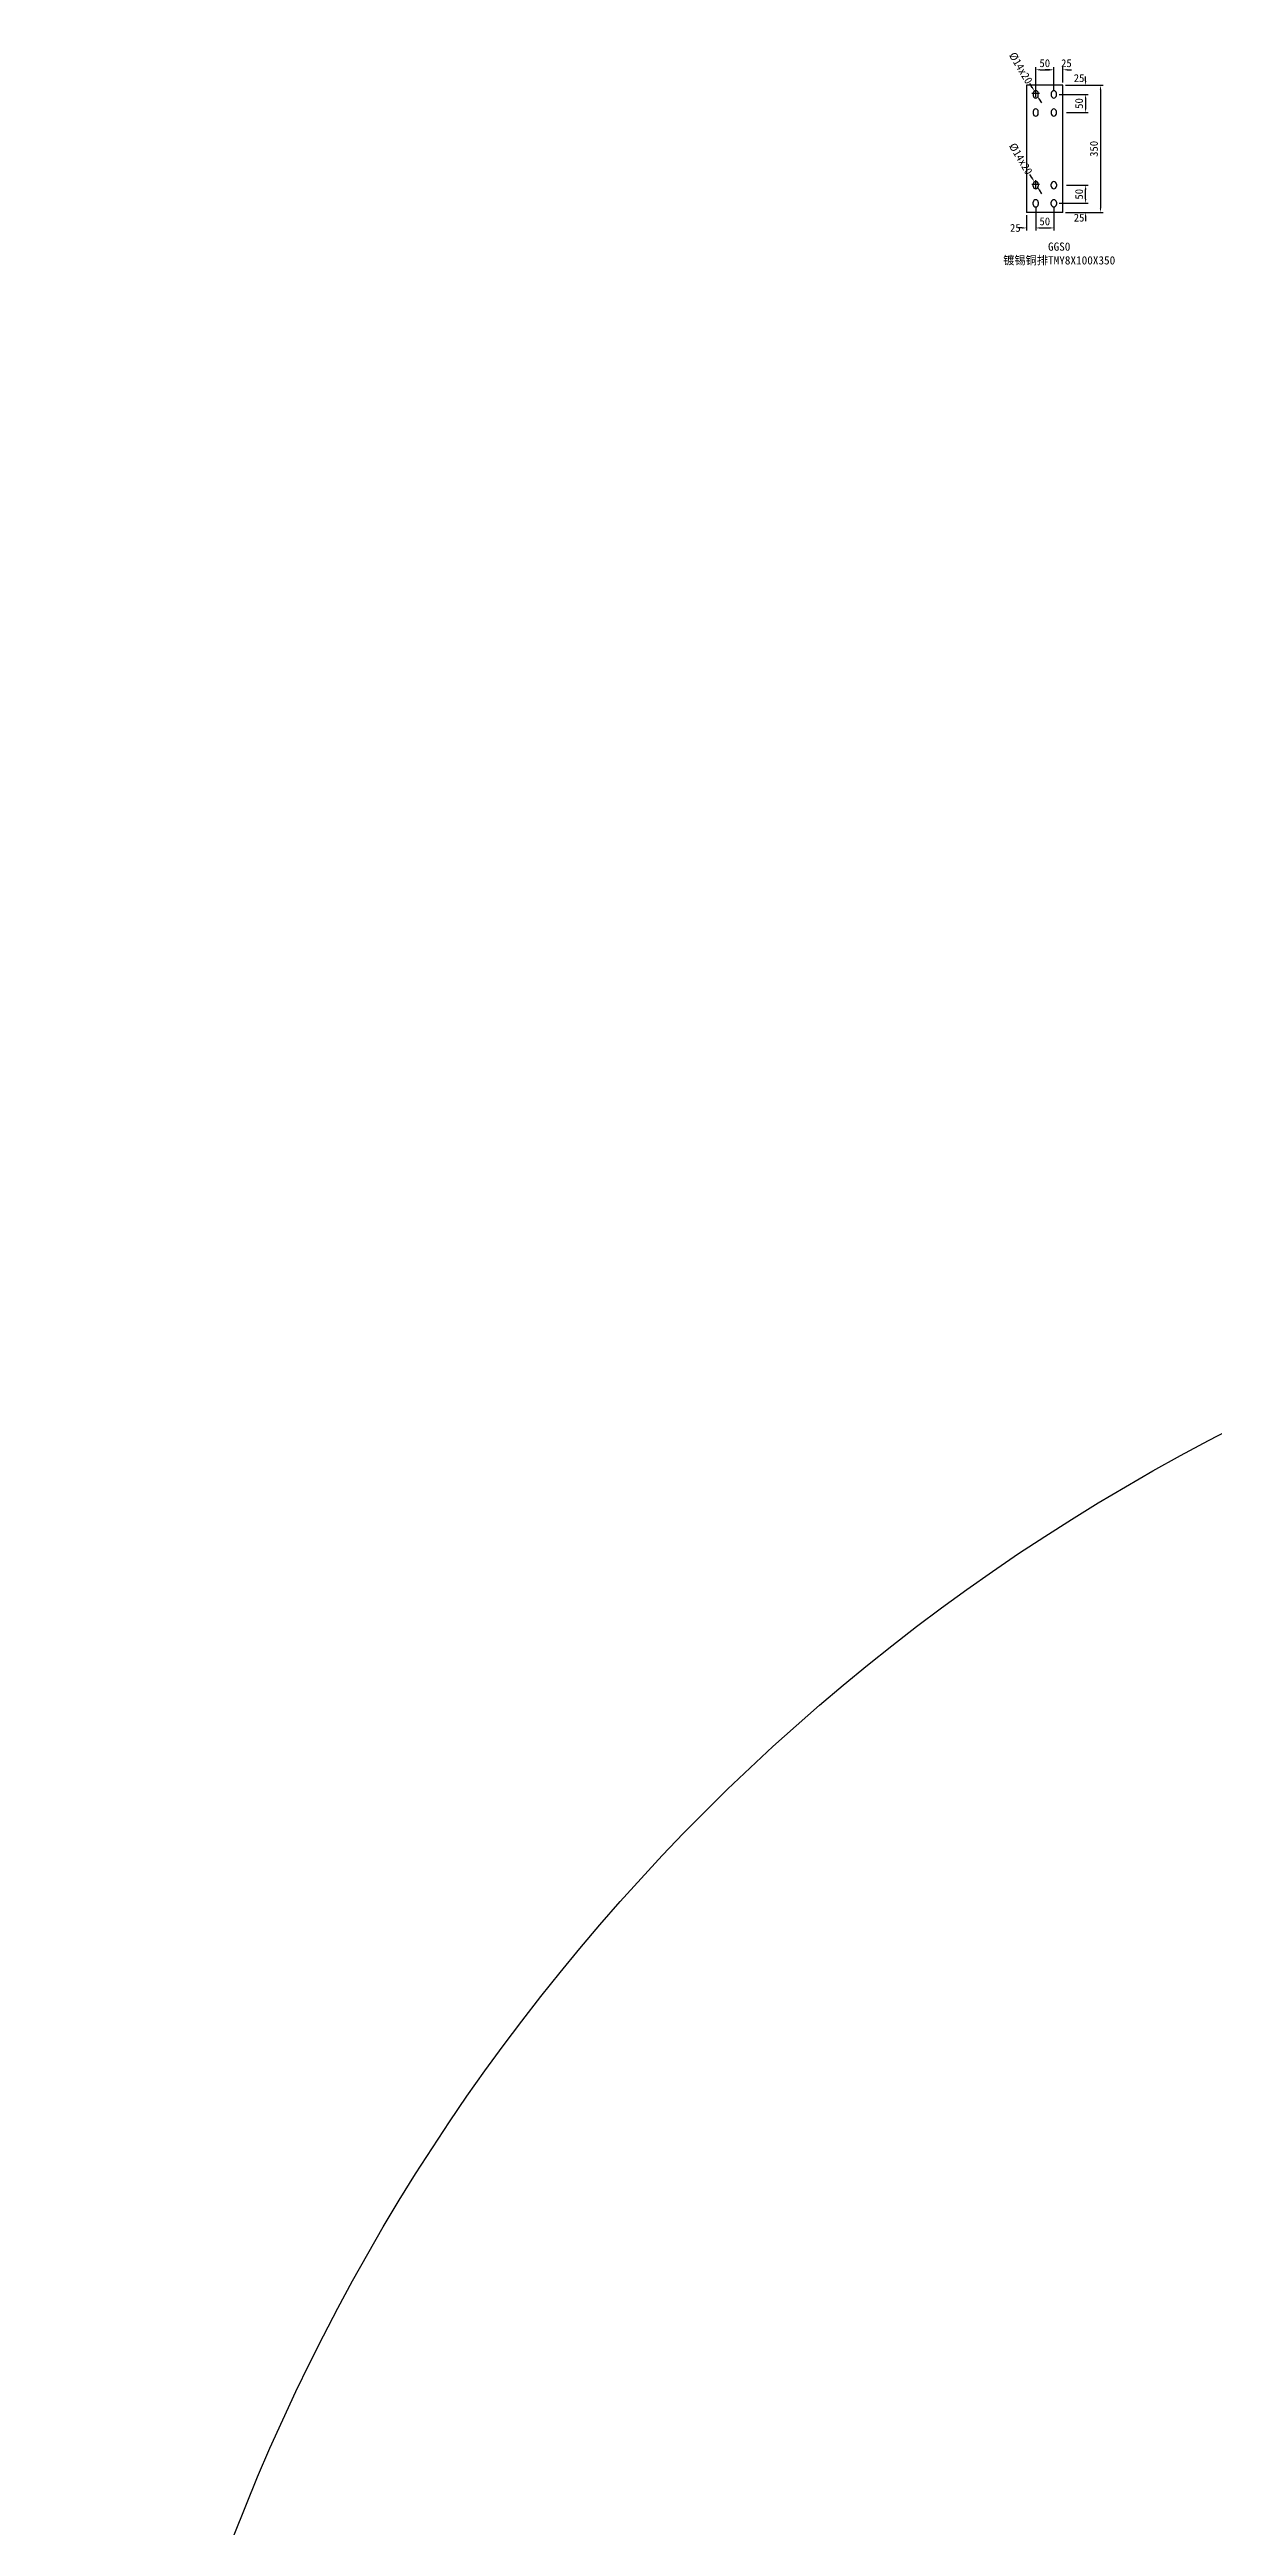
# Model space of a CAD drawing. Extents: x -48968009 to 2588125, y -43922717 to 2.
# Drawn here: x 2428862 to 2432071, y -616850 to -610028 of the extents above; entities that cross this region are included whole.
import ezdxf

# ---------------------------------------------------------------- set-up
doc = ezdxf.new("R2010")
doc.units = 0
doc.header["$LTSCALE"] = 1000
doc.header["$MEASUREMENT"] = 0
doc.layers.get('DEFPOINTS').update_dxf_attribs({"linetype": 'CONTINUOUS'})
for name, color, linetype in [('图层4', 221, 'CONTINUOUS'), ('图层6', 221, 'CONTINUOUS'), ('电气', 4, 'CONTINUOUS')]:
    doc.layers.add(name, color=color, linetype=linetype)
doc.dimstyles.new('NORMAL', dxfattribs={"dimscale": 0.2, "dimtxt": 0.18, "dimasz": 0.18, "dimexe": 0.18, "dimexo": 0.0625, "dimgap": 0.09, "dimtad": 0, "dimtih": 1, "dimtoh": 1, "dimdec": 4, "dimzin": 0, "dimdsep": 46, "dimtxsty": 'Standard', "dimcen": 0.09, "dimadec": 0, "dimazin": 0, "dimtfac": 1, "dimtdec": 4, "dimtofl": 0, "dimtmove": 0, "dimatfit": 3, "dimfxl": 1, "dimtolj": 1, "dimtzin": 0, "dimarcsym": 0})

# ---------------------------------------------------------------- blocks, each defined once
blk = doc.blocks.new('*D2303')
at = {"layer": 'DEFPOINTS', "color": 0}
for p in [(2446054.7, -623461.8), (2446004.7, -623526.6), (2446054.7, -623526.6)]:
    blk.add_point(p, dxfattribs=at)
at = {"layer": '图层4', "lineweight": -2}
for p, q in [((2446004.7, -623519.1), (2446004.7, -623454.6)), ((2446016.7, -623461.8), (2446042.7, -623461.8)), ((2446054.7, -623519.1), (2446054.7, -623454.6))]:
    blk.add_line(p, q, dxfattribs=at)
at = {"layer": '图层4'}
for points in [[(2446016.7, -623459.8), (2446016.7, -623463.8), (2446004.7, -623461.8)], [(2446042.7, -623463.8), (2446042.7, -623459.8), (2446054.7, -623461.8)]]:
    blk.add_solid(points, dxfattribs=at)
at = {"layer": '图层4', "insert": (2446029.7, -623443.8), "char_height": 21.6, "attachment_point": 5}
blk.add_mtext('\\A1;50', dxfattribs=at)
blk = doc.blocks.new('*D2304')
at = {"layer": 'DEFPOINTS', "color": 0}
for p in [(2446079.7, -623461.8), (2446054.7, -623492.9), (2446079.7, -623504.6)]:
    blk.add_point(p, dxfattribs=at)
at = {"layer": '图层4', "lineweight": -2}
for p, q in [((2446042.7, -623461.8), (2446030.7, -623461.8)), ((2446054.7, -623485.4), (2446054.7, -623454.6)), ((2446079.7, -623497.1), (2446079.7, -623454.6)), ((2446091.7, -623461.8), (2446103.7, -623461.8))]:
    blk.add_line(p, q, dxfattribs=at)
at = {"layer": '图层4'}
for points in [[(2446042.7, -623463.8), (2446042.7, -623459.8), (2446054.7, -623461.8)], [(2446091.7, -623459.8), (2446091.7, -623463.8), (2446079.7, -623461.8)]]:
    blk.add_solid(points, dxfattribs=at)
at = {"layer": '图层4', "insert": (2446089.2, -623443.8), "char_height": 21.6, "attachment_point": 5}
blk.add_mtext('\\A1;25', dxfattribs=at)
blk = doc.blocks.new('*D2305')
at = {"layer": 'DEFPOINTS', "color": 0}
for p in [(2446061.7, -623529.6), (2446081.7, -623504.6), (2446142.2, -623504.6)]:
    blk.add_point(p, dxfattribs=at)
at = {"layer": '图层4', "lineweight": -2}
for p, q in [((2446142.2, -623492.6), (2446142.2, -623480.6)), ((2446069.2, -623529.6), (2446149.4, -623529.6)), ((2446089.2, -623504.6), (2446149.4, -623504.6)), ((2446142.2, -623541.6), (2446142.2, -623553.6))]:
    blk.add_line(p, q, dxfattribs=at)
at = {"layer": '图层4'}
for points in [[(2446140.2, -623492.6), (2446144.2, -623492.6), (2446142.2, -623504.6)], [(2446144.2, -623541.6), (2446140.2, -623541.6), (2446142.2, -623529.6)]]:
    blk.add_solid(points, dxfattribs=at)
at = {"layer": '图层4', "insert": (2446124.2, -623484.9), "char_height": 21.6, "attachment_point": 5}
blk.add_mtext('\\A1;25', dxfattribs=at)
blk = doc.blocks.new('*D2306')
at = {"layer": 'DEFPOINTS', "color": 0}
for p in [(2446100.4, -623529.6), (2446081.7, -623579.6), (2446142.2, -623579.6)]:
    blk.add_point(p, dxfattribs=at)
at = {"layer": '图层4', "lineweight": -2}
for p, q in [((2446107.9, -623529.6), (2446149.4, -623529.6)), ((2446142.2, -623541.6), (2446142.2, -623567.6)), ((2446089.2, -623579.6), (2446149.4, -623579.6))]:
    blk.add_line(p, q, dxfattribs=at)
at = {"layer": '图层4'}
for points in [[(2446144.2, -623541.6), (2446140.2, -623541.6), (2446142.2, -623529.6)], [(2446140.2, -623567.6), (2446144.2, -623567.6), (2446142.2, -623579.6)]]:
    blk.add_solid(points, dxfattribs=at)
at = {"layer": '图层4', "insert": (2446124.2, -623554.6), "char_height": 21.6, "attachment_point": 5, "rotation": 90}
blk.add_mtext('\\A1;50', dxfattribs=at)
blk = doc.blocks.new('*D2307')
at = {"layer": 'DEFPOINTS', "color": 0}
for p in [(2446004.7, -623832.6), (2446054.7, -623832.6), (2446054.7, -623897.4)]:
    blk.add_point(p, dxfattribs=at)
at = {"layer": '图层4', "lineweight": -2}
for p, q in [((2446004.7, -623840.1), (2446004.7, -623904.6)), ((2446054.7, -623840.1), (2446054.7, -623904.6)), ((2446016.7, -623897.4), (2446042.7, -623897.4))]:
    blk.add_line(p, q, dxfattribs=at)
at = {"layer": '图层4'}
for points in [[(2446016.7, -623895.4), (2446016.7, -623899.4), (2446004.7, -623897.4)], [(2446042.7, -623899.4), (2446042.7, -623895.4), (2446054.7, -623897.4)]]:
    blk.add_solid(points, dxfattribs=at)
at = {"layer": '图层4', "insert": (2446029.7, -623879.4), "char_height": 21.6, "attachment_point": 5}
blk.add_mtext('\\A1;50', dxfattribs=at)
blk = doc.blocks.new('*D2308')
at = {"layer": 'DEFPOINTS', "color": 0}
for p in [(2446061.7, -623829.6), (2446081.7, -623854.6), (2446142.2, -623854.6)]:
    blk.add_point(p, dxfattribs=at)
at = {"layer": '图层4', "lineweight": -2}
for p, q in [((2446142.2, -623817.6), (2446142.2, -623805.6)), ((2446069.2, -623829.6), (2446149.4, -623829.6)), ((2446089.2, -623854.6), (2446149.4, -623854.6)), ((2446142.2, -623866.6), (2446142.2, -623878.6))]:
    blk.add_line(p, q, dxfattribs=at)
at = {"layer": '图层4'}
for points in [[(2446140.2, -623817.6), (2446144.2, -623817.6), (2446142.2, -623829.6)], [(2446144.2, -623866.6), (2446140.2, -623866.6), (2446142.2, -623854.6)]]:
    blk.add_solid(points, dxfattribs=at)
at = {"layer": '图层4', "insert": (2446124.2, -623869.3), "char_height": 21.6, "attachment_point": 5}
blk.add_mtext('\\A1;25', dxfattribs=at)
blk = doc.blocks.new('*D2309')
at = {"layer": 'DEFPOINTS', "color": 0}
for p in [(2446081.7, -623779.6), (2446142.2, -623779.6), (2446100.4, -623829.6)]:
    blk.add_point(p, dxfattribs=at)
at = {"layer": '图层4', "lineweight": -2}
for p, q in [((2446089.2, -623779.6), (2446149.4, -623779.6)), ((2446142.2, -623817.6), (2446142.2, -623791.6)), ((2446107.9, -623829.6), (2446149.4, -623829.6))]:
    blk.add_line(p, q, dxfattribs=at)
at = {"layer": '图层4'}
for points in [[(2446144.2, -623791.6), (2446140.2, -623791.6), (2446142.2, -623779.6)], [(2446140.2, -623817.6), (2446144.2, -623817.6), (2446142.2, -623829.6)]]:
    blk.add_solid(points, dxfattribs=at)
at = {"layer": '图层4', "insert": (2446124.2, -623804.6), "char_height": 21.6, "attachment_point": 5, "rotation": 90}
blk.add_mtext('\\A1;50', dxfattribs=at)
blk = doc.blocks.new('*D2310')
at = {"layer": 'DEFPOINTS', "color": 0}
for p in [(2446001.1, -623770.6), (2446008.3, -623782.6)]:
    blk.add_point(p, dxfattribs=at)
at = {"layer": '图层4', "lineweight": -2}
for p, q in [((2445995, -623760.3), (2445988.8, -623749.9)), ((2445993.9, -623776.6), (2446015.5, -623776.6)), ((2446004.7, -623787.4), (2446004.7, -623765.8)), ((2446014.4, -623792.9), (2446020.5, -623803.2))]:
    blk.add_line(p, q, dxfattribs=at)
blk.add_arc((2446004.7, -623776.6), 7, 58.86926, 180, dxfattribs=at)
at = {"layer": '图层4'}
for points in [[(2445993.3, -623761.3), (2445996.7, -623759.2), (2446001.1, -623770.6)], [(2446016.1, -623791.9), (2446012.7, -623793.9), (2446008.3, -623782.6)]]:
    blk.add_solid(points, dxfattribs=at)
at = {"layer": '图层4', "insert": (2445963.3, -623707.1), "char_height": 21.6, "attachment_point": 5, "rotation": 300.76871}
blk.add_mtext('%%c14x20', dxfattribs=at)
blk = doc.blocks.new('*D2311')
at = {"layer": 'DEFPOINTS', "color": 0}
for p in [(2446079.7, -623504.6), (2446079.7, -623854.6), (2446183.2, -623854.6)]:
    blk.add_point(p, dxfattribs=at)
at = {"layer": '图层4', "lineweight": -2}
for p, q in [((2446087.2, -623504.6), (2446190.4, -623504.6)), ((2446183.2, -623516.6), (2446183.2, -623842.6)), ((2446087.2, -623854.6), (2446190.4, -623854.6))]:
    blk.add_line(p, q, dxfattribs=at)
at = {"layer": '图层4'}
for points in [[(2446185.2, -623516.6), (2446181.2, -623516.6), (2446183.2, -623504.6)], [(2446181.2, -623842.6), (2446185.2, -623842.6), (2446183.2, -623854.6)]]:
    blk.add_solid(points, dxfattribs=at)
at = {"layer": '图层4', "insert": (2446165.2, -623679.6), "char_height": 21.6, "attachment_point": 5, "rotation": 90}
blk.add_mtext('\\A1;350', dxfattribs=at)
blk = doc.blocks.new('*D2312')
at = {"layer": 'DEFPOINTS', "color": 0}
for p in [(2445979.7, -623854.6), (2446004.7, -623832.6), (2445979.7, -623897.4)]:
    blk.add_point(p, dxfattribs=at)
at = {"layer": '图层4', "lineweight": -2}
for p, q in [((2445979.7, -623862.1), (2445979.7, -623904.6)), ((2446004.7, -623840.1), (2446004.7, -623904.6)), ((2445967.7, -623897.4), (2445955.7, -623897.4)), ((2446016.7, -623897.4), (2446028.7, -623897.4))]:
    blk.add_line(p, q, dxfattribs=at)
at = {"layer": '图层4'}
for points in [[(2445967.7, -623899.4), (2445967.7, -623895.4), (2445979.7, -623897.4)], [(2446016.7, -623895.4), (2446016.7, -623899.4), (2446004.7, -623897.4)]]:
    blk.add_solid(points, dxfattribs=at)
at = {"layer": '图层4', "insert": (2445948.5, -623897.4), "char_height": 21.6, "attachment_point": 5}
blk.add_mtext('\\A1;25', dxfattribs=at)
blk = doc.blocks.new('*D2313')
at = {"layer": 'DEFPOINTS', "color": 0}
for p in [(2446001.1, -623520.6), (2446008.3, -623532.6)]:
    blk.add_point(p, dxfattribs=at)
at = {"layer": '图层4', "lineweight": -2}
for p, q in [((2445995, -623510.3), (2445988.8, -623499.9)), ((2445993.9, -623526.6), (2446015.5, -623526.6)), ((2446004.7, -623537.4), (2446004.7, -623515.8)), ((2446014.4, -623542.9), (2446020.5, -623553.2))]:
    blk.add_line(p, q, dxfattribs=at)
blk.add_arc((2446004.7, -623526.6), 7, 58.86926, 180, dxfattribs=at)
at = {"layer": '图层4'}
for points in [[(2445993.3, -623511.3), (2445996.7, -623509.2), (2446001.1, -623520.6)], [(2446016.1, -623541.9), (2446012.7, -623543.9), (2446008.3, -623532.6)]]:
    blk.add_solid(points, dxfattribs=at)
at = {"layer": '图层4', "insert": (2445963.3, -623457.1), "char_height": 21.6, "attachment_point": 5, "rotation": 300.76871}
blk.add_mtext('%%c14x20', dxfattribs=at)
blk = doc.blocks.new('XCWERWE')
at = {"layer": '图层4', "color": 33}
for p, q in [((2445979.7, -623504.6), (2445979.7, -623854.6)), ((2446079.7, -623504.6), (2445979.7, -623504.6)), ((2445997.7, -623526.6), (2445997.7, -623532.6)), ((2446011.7, -623532.6), (2446011.7, -623526.6)), ((2446047.7, -623526.6), (2446047.7, -623532.6)), ((2446061.7, -623532.6), (2446061.7, -623526.6)), ((2446079.7, -623854.6), (2446079.7, -623504.6)), ((2445997.7, -623576.6), (2445997.7, -623582.6)), ((2446011.7, -623582.6), (2446011.7, -623576.6)), ((2446047.7, -623576.6), (2446047.7, -623582.6)), ((2446061.7, -623582.6), (2446061.7, -623576.6)), ((2445997.7, -623782.6), (2445997.7, -623776.6)), ((2446011.7, -623776.6), (2446011.7, -623782.6)), ((2446047.7, -623782.6), (2446047.7, -623776.6)), ((2446061.7, -623776.6), (2446061.7, -623782.6)), ((2446079.7, -623854.6), (2445979.7, -623854.6)), ((2445997.7, -623832.6), (2445997.7, -623826.6)), ((2446011.7, -623826.6), (2446011.7, -623832.6)), ((2446047.7, -623832.6), (2446047.7, -623826.6)), ((2446061.7, -623826.6), (2446061.7, -623832.6))]:
    blk.add_line(p, q, dxfattribs=at)
for centre, start, end in [((2446004.7, -623526.6), 0, 180), ((2446004.7, -623532.6), 180, 0), ((2446054.7, -623526.6), 0, 180), ((2446054.7, -623532.6), 180, 0), ((2446004.7, -623576.6), 0, 180), ((2446004.7, -623582.6), 180, 0), ((2446054.7, -623576.6), 0, 180), ((2446054.7, -623582.6), 180, 0), ((2446004.7, -623776.6), 0, 180), ((2446004.7, -623782.6), 180, 0), ((2446004.7, -623826.6), 0, 180), ((2446054.7, -623776.6), 0, 180), ((2446054.7, -623782.6), 180, 0), ((2446054.7, -623826.6), 0, 180), ((2446004.7, -623832.6), 180, 0), ((2446054.7, -623832.6), 180, 0)]:
    blk.add_arc(centre, 7, start, end, dxfattribs=at)
at = {"layer": '图层4', "insert": (2446069.4, -623969), "char_height": 22.68, "attachment_point": 5}
blk.add_mtext('{\\fSimSun|b0|i0|c134|p2;GGS0\\P镀锡铜排TMY8X100X350}', dxfattribs=at)
at = {"layer": '图层4', "color": 33}
for p1, p2, picture, middle in [((2446008.3, -623532.6), (2446001.1, -623520.6), '*D2313', (2445963.3, -623457.1)), ((2446008.3, -623782.6), (2446001.1, -623770.6), '*D2310', (2445963.3, -623707.1))]:
    dim = blk.add_diameter_dim_2p(p1=p1, p2=p2, text='<>x20', dimstyle='NORMAL', override={"dimscale": 120, "dimasz": 0.1, "dimexe": 0.06, "dimgap": 0.06, "dimtad": 1, "dimtih": 0, "dimdec": 0, "dimclrd": 256, "dimclre": 256, "dimclrt": 256, "dimtdec": 0, "dimtix": 1, "dimtmove": 2, "dimfxl": 250, "dimtfillclr": 2}, dxfattribs=at)
    dim.commit()
    dim.dimension.update_dxf_attribs({"geometry": picture, "text_midpoint": middle, "dimtype": 131})
for base, p1, p2, picture, middle in [((2446054.7, -623461.8), (2446004.7, -623526.6), (2446054.7, -623526.6), '*D2303', (2446029.7, -623443.8)), ((2446054.7, -623897.4), (2446004.7, -623832.6), (2446054.7, -623832.6), '*D2307', (2446029.7, -623879.4))]:
    dim = blk.add_linear_dim(base=base, p1=p1, p2=p2, dimstyle='NORMAL', override={"dimscale": 120, "dimasz": 0.1, "dimexe": 0.06, "dimgap": 0.06, "dimtad": 1, "dimtih": 0, "dimdec": 0, "dimclrd": 256, "dimclre": 256, "dimclrt": 256, "dimtdec": 0, "dimtix": 1, "dimtmove": 2, "dimfxl": 250, "dimtfillclr": 2}, dxfattribs=at)
    dim.commit()
    dim.dimension.update_dxf_attribs({"geometry": picture, "text_midpoint": middle})
for base, p1, p2, picture, middle in [((2446079.7, -623461.8), (2446054.7, -623492.9), (2446079.7, -623504.6), '*D2304', (2446089.2, -623443.8)), ((2445979.7, -623897.4), (2446004.7, -623832.6), (2445979.7, -623854.6), '*D2312', (2445948.5, -623897.4))]:
    dim = blk.add_linear_dim(base=base, p1=p1, p2=p2, dimstyle='NORMAL', override={"dimscale": 120, "dimasz": 0.1, "dimexe": 0.06, "dimgap": 0.06, "dimtad": 1, "dimtih": 0, "dimdec": 0, "dimclrd": 256, "dimclre": 256, "dimclrt": 256, "dimtdec": 0, "dimtix": 1, "dimtmove": 2, "dimfxl": 250, "dimtfillclr": 2}, dxfattribs=at)
    dim.commit()
    dim.dimension.update_dxf_attribs({"geometry": picture, "text_midpoint": middle, "dimtype": 128})
for base, p1, p2, angle, picture, middle in [((2446142.2, -623504.6), (2446061.7, -623529.6), (2446081.7, -623504.6), 90, '*D2305', (2446124.2, -623484.9)), ((2446142.2, -623854.6), (2446061.7, -623829.6), (2446081.7, -623854.6), 270, '*D2308', (2446124.2, -623869.3))]:
    dim = blk.add_linear_dim(base=base, p1=p1, p2=p2, angle=angle, dimstyle='NORMAL', override={"dimscale": 120, "dimasz": 0.1, "dimexe": 0.06, "dimgap": 0.06, "dimtad": 1, "dimtih": 0, "dimdec": 0, "dimclrd": 256, "dimclre": 256, "dimclrt": 256, "dimtdec": 0, "dimtix": 1, "dimtmove": 2, "dimfxl": 250, "dimtfillclr": 2}, dxfattribs=at)
    dim.commit()
    dim.dimension.update_dxf_attribs({"geometry": picture, "text_midpoint": middle, "dimtype": 128})
for base, p1, p2, angle, picture, middle in [((2446183.2, -623854.6), (2446079.7, -623504.6), (2446079.7, -623854.6), 90, '*D2311', (2446165.2, -623679.6)), ((2446142.2, -623579.6), (2446100.4, -623529.6), (2446081.7, -623579.6), 90, '*D2306', (2446124.2, -623554.6)), ((2446142.2, -623779.6), (2446100.4, -623829.6), (2446081.7, -623779.6), 270, '*D2309', (2446124.2, -623804.6))]:
    dim = blk.add_linear_dim(base=base, p1=p1, p2=p2, angle=angle, dimstyle='NORMAL', override={"dimscale": 120, "dimasz": 0.1, "dimexe": 0.06, "dimgap": 0.06, "dimtad": 1, "dimtih": 0, "dimdec": 0, "dimclrd": 256, "dimclre": 256, "dimclrt": 256, "dimtdec": 0, "dimtix": 1, "dimtmove": 2, "dimfxl": 250, "dimtfillclr": 2}, dxfattribs=at)
    dim.commit()
    dim.dimension.update_dxf_attribs({"geometry": picture, "text_midpoint": middle})

msp = doc.modelspace()

# ---------------------------------------------------------------- linework, layer by layer
at = {"layer": '电气', "color": 1}
msp.add_lwpolyline([(2455420.1, -640250.9, -0.520567), (2450331.5, -640250.9, -0.520567), (2450331.5, -640250.9, -0.520567), (2444957.9, -640250.9, -0.520567), (2444957.9, -640250.9, -0.520567), (2439631.7, -640250.9, -0.520567), (2439631.7, -640250.9, -0.520567), (2434638.4, -639633.2, -0.520567), (2434638.4, -639633.2, -0.520567), (2430406.1, -639253.1, -0.520567), (2430215.8, -633694.3, -0.520567), (2430215.8, -633694.3, -0.520567), (2430596.3, -628230.4, -0.520567), (2430596.3, -628230.4, -0.520567), (2430738.9, -623079.4, -0.520567), (2430738.9, -623079.4, -0.520567), (2432213.3, -613779.5)], format="xyb", dxfattribs=at)

# ---------------------------------------------------------------- block references
at = {"layer": '图层6', "color": 33}
msp.add_blockref('XCWERWE', (-14424.1, 13378.4), dxfattribs=at)

doc.saveas('drawing.dxf')
